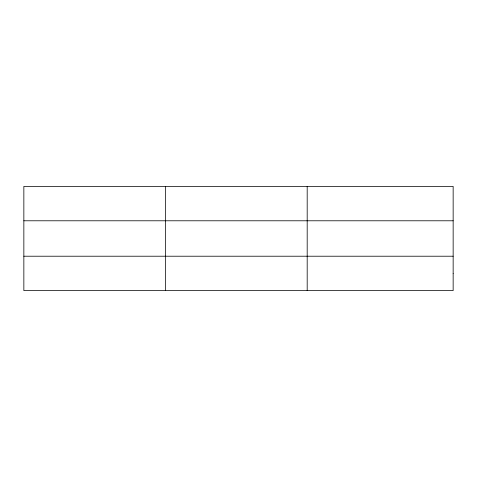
<?xml version="1.0" encoding="UTF-8"?>
<svg xmlns="http://www.w3.org/2000/svg" width="477" height="477" viewBox="0 0 477 477"><rect width="100%" height="100%" fill="white"/><g stroke="black" fill="none" stroke-linecap="round" stroke-linejoin="round"><path stroke-width="0.72" d="M165.519 290.6L165.519 186.4M307.188 290.6L307.188 186.4M23.85 220.785L453.15 220.785M23.85 256.215L453.15 256.215M453.15 273.404L453.15 290.6L23.85 290.6L23.85 186.4L453.15 186.4L453.15 273.404"/></g></svg>
